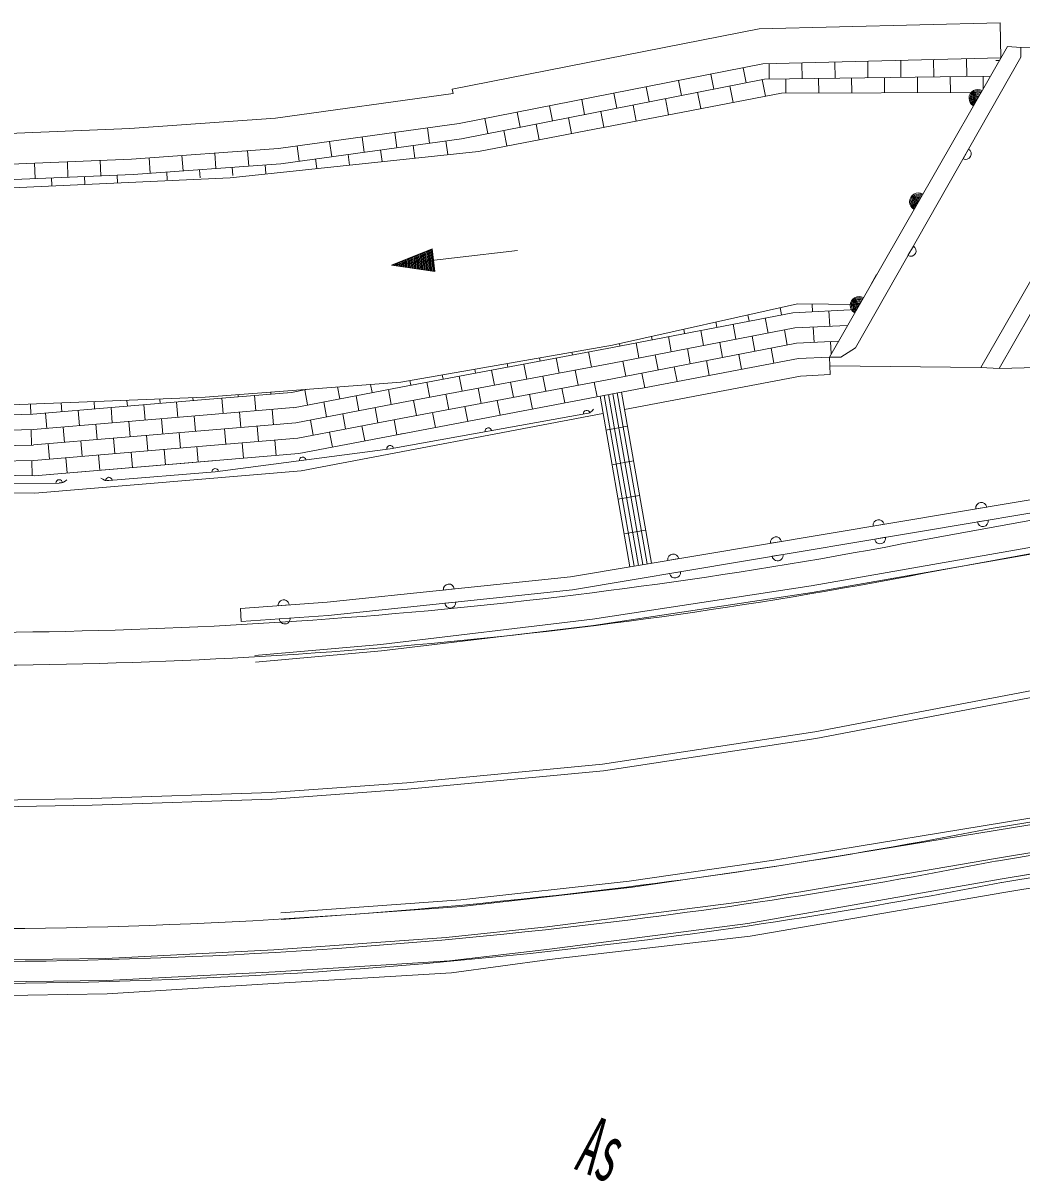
# Model space of a CAD drawing. Units: millimetres, scale not verified. Extents: x 40000 to 680000, y 20000 to 380000.
# Drawn here: x 238506 to 261267, y 291010 to 316967 of the extents above; entities that cross this region are included whole.
import ezdxf
from ezdxf.enums import TextEntityAlignment as Align

# ---------------------------------------------------------------- set-up
doc = ezdxf.new("R2010")
doc.units = ezdxf.units.MM
doc.header["$LTSCALE"] = 1000
doc.layers.add('M-BGD', color=7, linetype='Continuous', lineweight=13)
doc.styles.add('ＭＳ ゴシック', font='')
doc.styles.get('ＭＳ ゴシック').set_extended_font_data('MS Gothic')

msp = doc.modelspace()

# ---------------------------------------------------------------- linework, layer by layer
at = {"layer": 'M-BGD'}
for p, q in [((260804, 316168), (260784, 316967)), ((260953, 316427), (256894, 309353)), ((264573, 316477), (260343, 309111)), ((264573, 316477), (260343, 309111)), ((260761, 309088), (264968, 316441)), ((260761, 309088), (264968, 316441)), ((260953, 316427), (261258, 316407)), ((261258, 316407), (264573, 316477)), ((257490, 309564), (261259, 316186)), ((261259, 316186), (261258, 316407)), ((255379, 316032), (248452, 314671)), ((254927, 315943), (254995, 315600)), ((255520, 316035), (255524, 315684)), ((256269, 316054), (256274, 315694)), ((257019, 316073), (257024, 315704)), ((257769, 316092), (257774, 315715)), ((258519, 316110), (258524, 315725)), ((259269, 316129), (259274, 315735)), ((260018, 316148), (260024, 315746)), ((260769, 316106), (260685, 316105)), ((260769, 316106), (260769, 316106)), ((255416, 315682), (248511, 314325)), ((253455, 315654), (253523, 315310)), ((254191, 315798), (254259, 315455)), ((255363, 315672), (255437, 315295)), ((260567, 315753), (255416, 315682)), ((255899, 315689), (255904, 315366)), ((256649, 315699), (256654, 315368)), ((257399, 315710), (257404, 315370)), ((258149, 315720), (258154, 315372)), ((258899, 315730), (258904, 315374)), ((259649, 315741), (259654, 315375)), ((260399, 315751), (260403, 315468)), ((248317, 315359), (248298, 315456)), ((252719, 315509), (252787, 315166)), ((253891, 315383), (253964, 315012)), ((254627, 315527), (254700, 315153)), ((251248, 315220), (251315, 314876)), ((251983, 315364), (252051, 315021)), ((253155, 315238), (253227, 314870)), ((255805, 315365), (260351, 315377)), ((258297, 315372), (258292, 315372)), ((258529, 315373), (258529, 315372)), ((259279, 315374), (259279, 315374)), ((260029, 315376), (260029, 315376)), ((249776, 314931), (249843, 314587)), ((250512, 315075), (250579, 314732)), ((251683, 314949), (251754, 314587)), ((252419, 315093), (252491, 314729)), ((249040, 314786), (249107, 314443)), ((250211, 314660), (250281, 314304)), ((250947, 314804), (251018, 314445)), ((246244, 314365), (246292, 314019)), ((246987, 314468), (247035, 314121)), ((247730, 314571), (247778, 314224)), ((249475, 314515), (249544, 314162)), ((251382, 314533), (251383, 314533)), ((248511, 314325), (244390, 313756)), ((244759, 314160), (244807, 313813)), ((245502, 314263), (245549, 313916)), ((247407, 314173), (247447, 313884)), ((248150, 314275), (248193, 313963)), ((260065, 314088), (259941, 313870)), ((240272, 313830), (240286, 313480)), ((241387, 313888), (241413, 313539)), ((242135, 313942), (242161, 313593)), ((242883, 313997), (242909, 313647)), ((243632, 314051), (243657, 313702)), ((245178, 313865), (245208, 313646)), ((245921, 313967), (245954, 313725)), ((246664, 314070), (246701, 313805)), ((238773, 313769), (238788, 313419)), ((239523, 313800), (239537, 313450)), ((244390, 313755), (241024, 313511)), ((241787, 313566), (241800, 313386)), ((242535, 313620), (242548, 313436)), ((243283, 313675), (243296, 313487)), ((244031, 313729), (244045, 313537)), ((241024, 313511), (234760, 313255)), ((239162, 313435), (239169, 313260)), ((239912, 313465), (239919, 313290)), ((240661, 313496), (240668, 313320)), ((258861, 312782), (258986, 312999)), ((246913, 311448), (247842, 311815)), ((249782, 311779), (246913, 311448)), ((247732, 311326), (247683, 311752)), ((247757, 311323), (247707, 311762)), ((247783, 311319), (247731, 311771)), ((247809, 311315), (247755, 311781)), ((247834, 311311), (247779, 311790)), ((247860, 311307), (247803, 311800)), ((247885, 311304), (247827, 311809)), ((247902, 311301), (247842, 311815)), ((258808, 311880), (258685, 311663)), ((247015, 311432), (247009, 311486)), ((247041, 311429), (247033, 311495)), ((247066, 311425), (247057, 311505)), ((247092, 311421), (247081, 311514)), ((247117, 311417), (247105, 311524)), ((247143, 311414), (247129, 311533)), ((247169, 311410), (247153, 311543)), ((247194, 311406), (247177, 311552)), ((247220, 311402), (247201, 311562)), ((247245, 311398), (247225, 311571)), ((247271, 311395), (247250, 311581)), ((247297, 311391), (247274, 311590)), ((247322, 311387), (247298, 311600)), ((247348, 311383), (247322, 311609)), ((247373, 311379), (247346, 311619)), ((247399, 311376), (247370, 311629)), ((247425, 311372), (247394, 311638)), ((247450, 311368), (247418, 311648)), ((247476, 311364), (247442, 311657)), ((247501, 311360), (247466, 311667)), ((247527, 311357), (247490, 311676)), ((247553, 311353), (247514, 311686)), ((247578, 311349), (247538, 311695)), ((247604, 311345), (247562, 311705)), ((247629, 311342), (247586, 311714)), ((247655, 311338), (247611, 311724)), ((247681, 311334), (247635, 311733)), ((247706, 311330), (247659, 311743)), ((246913, 311448), (247902, 311301)), ((246938, 311444), (246937, 311457)), ((246964, 311440), (246961, 311467)), ((246989, 311436), (246985, 311476)), ((257846, 311013), (257971, 311230)), ((259287, 305236), (293729, 311464)), ((259426, 304499), (293868, 310727)), ((255801, 310313), (255770, 310478)), ((256509, 310385), (256501, 310559)), ((251947, 309572), (256061, 310363)), ((255065, 310172), (255037, 310314)), ((255499, 309899), (255433, 310242)), ((256061, 310363), (257515, 310435)), ((256901, 310054), (256884, 310404)), ((251947, 309216), (256103, 310015)), ((253592, 309888), (253573, 309987)), ((254026, 309615), (253960, 309959)), ((254328, 310030), (254305, 310151)), ((254763, 309757), (254697, 310101)), ((255934, 309626), (255867, 309969)), ((256103, 310015), (257308, 310074)), ((256544, 309686), (256527, 310036)), ((252553, 309332), (252487, 309676)), ((252855, 309747), (252840, 309824)), ((253290, 309474), (253224, 309817)), ((254461, 309342), (254394, 309686)), ((255197, 309484), (255131, 309828)), ((256145, 309666), (257101, 309714)), ((256932, 309427), (256919, 309705)), ((247127, 308667), (251947, 309571)), ((251037, 309400), (251025, 309464)), ((251470, 309125), (251405, 309469)), ((251948, 308859), (256145, 309666)), ((252119, 309605), (252108, 309661)), ((253724, 309201), (253658, 309545)), ((254894, 309073), (254829, 309413)), ((255631, 309213), (255565, 309555)), ((257158, 309349), (257490, 309564)), ((247143, 308314), (251948, 309215)), ((249562, 309124), (249547, 309206)), ((249996, 308849), (249931, 309193)), ((250300, 309262), (250286, 309335)), ((250733, 308987), (250668, 309331)), ((252251, 308918), (252185, 309261)), ((252988, 309059), (252921, 309403)), ((254157, 308933), (254092, 309272)), ((256187, 309318), (256894, 309353)), ((256894, 309353), (256913, 308954)), ((256894, 309353), (257158, 309349)), ((256903, 309153), (260343, 309111)), ((248088, 308847), (248069, 308948)), ((248521, 308572), (248457, 308916)), ((248825, 308985), (248808, 309077)), ((249258, 308710), (249194, 309054)), ((250429, 308574), (250364, 308918)), ((251166, 308712), (251101, 309056)), ((252684, 308653), (252619, 308988)), ((253421, 308793), (253356, 309130)), ((260343, 309111), (260761, 309088)), ((260761, 309088), (261623, 309114)), ((244678, 308199), (247127, 308667)), ((245735, 308401), (245684, 308671)), ((246472, 308542), (246436, 308729)), ((247160, 307961), (251948, 308859)), ((247351, 308709), (247330, 308819)), ((247784, 308434), (247720, 308778)), ((248954, 308297), (248890, 308641)), ((249692, 308436), (249627, 308780)), ((250860, 308307), (250797, 308643)), ((251597, 308447), (251534, 308781)), ((238739, 308051), (242672, 308382)), ((241640, 308295), (241631, 308395)), ((242387, 308358), (242381, 308425)), ((242672, 308382), (244629, 308547)), ((243074, 308065), (243044, 308413)), ((243418, 308445), (243414, 308494)), ((243821, 308128), (243792, 308476)), ((244165, 308508), (244162, 308552)), ((244629, 308546), (245004, 308618)), ((244999, 308260), (244933, 308604)), ((246169, 308128), (246104, 308472)), ((246906, 308269), (246840, 308612)), ((248217, 308159), (248153, 308503)), ((250124, 308167), (250060, 308505)), ((251665, 308460), (252343, 304574)), ((251665, 308460), (252343, 304574)), ((251763, 308478), (252441, 304591)), ((251861, 308497), (252540, 304607)), ((251959, 308516), (252639, 304624)), ((252058, 308534), (252737, 304640)), ((252836, 304657), (252156, 308553)), ((252156, 308553), (252836, 304657)), ((238690, 308047), (238684, 308280)), ((239398, 308106), (239381, 308307)), ((239801, 307789), (239771, 308138)), ((240145, 308169), (240131, 308337)), ((240548, 307852), (240519, 308201)), ((240892, 308232), (240881, 308366)), ((241295, 307915), (241266, 308264)), ((242043, 307978), (242013, 308327)), ((242711, 308034), (244678, 308200)), ((244224, 307810), (244195, 308159)), ((244728, 307852), (247143, 308314)), ((245433, 307987), (245367, 308331)), ((246603, 307854), (246538, 308198)), ((247480, 308021), (247416, 308365)), ((248650, 307887), (248586, 308228)), ((249387, 308027), (249323, 308366)), ((235757, 307978), (238739, 308048)), ((238746, 307700), (242711, 308034)), ((239053, 307726), (239024, 308075)), ((240951, 307535), (240922, 307883)), ((241698, 307598), (241669, 307946)), ((242446, 307660), (242416, 308009)), ((242750, 307686), (244728, 307853)), ((243477, 307747), (243447, 308096)), ((244778, 307505), (247160, 307961)), ((251733, 308065), (244853, 306759)), ((245130, 307573), (245064, 307917)), ((245867, 307714), (245801, 308057)), ((247037, 307581), (246972, 307925)), ((247913, 307747), (247849, 308090)), ((235749, 307627), (238746, 307698)), ((238706, 307347), (238698, 307697)), ((238753, 307349), (242750, 307686)), ((239456, 307409), (239427, 307757)), ((240204, 307472), (240174, 307820)), ((242101, 307280), (242072, 307629)), ((243133, 307367), (243103, 307716)), ((243880, 307430), (243851, 307779)), ((245564, 307301), (245498, 307643)), ((246301, 307441), (246235, 307784)), ((247037, 307581), (247176, 307608)), ((247176, 307608), (247176, 307608)), ((251799, 307688), (252292, 307774)), ((235804, 307278), (238754, 307348)), ((238761, 306999), (242789, 307338)), ((239112, 307028), (239083, 307377)), ((239859, 307091), (239830, 307440)), ((240607, 307154), (240577, 307503)), ((241354, 307217), (241325, 307566)), ((242789, 307338), (244778, 307506)), ((243536, 307050), (243506, 307399)), ((244283, 307113), (244254, 307462)), ((240262, 306774), (240233, 307123)), ((241010, 306837), (240980, 307186)), ((241757, 306900), (241728, 307249)), ((242505, 306963), (242475, 307312)), ((235732, 306927), (238761, 306998)), ((238723, 306649), (238715, 306997)), ((238768, 306648), (242828, 306990)), ((239515, 306711), (239486, 307060)), ((251937, 306900), (252429, 306986)), ((244853, 306759), (238781, 306248)), ((236313, 306453), (239337, 306483)), ((252074, 306112), (252567, 306198)), ((260234, 305894), (260480, 305936)), ((257894, 305503), (258140, 305544)), ((260514, 305637), (260267, 305596)), ((252212, 305324), (252704, 305410)), ((255553, 305111), (255800, 305153)), ((258175, 305246), (257929, 305205)), ((253213, 304720), (253459, 304761)), ((255837, 304855), (255590, 304813)), ((253498, 304463), (253251, 304422)), ((260578, 298611), (295115, 304348)), ((248094, 304044), (248343, 304070)), ((244579, 303704), (244329, 303686)), ((248376, 303772), (248128, 303746)), ((243488, 303325), (243467, 303624)), ((260701, 297871), (295259, 303611)), ((244353, 303387), (244603, 303405)), ((260783, 297378), (273332, 299462)), ((255631, 297893), (263060, 299108)), ((255654, 297744), (263085, 298960)), ((252329, 297414), (255631, 297893)), ((252351, 297266), (255652, 297744)), ((248491, 296987), (252329, 297414)), ((248505, 296838), (252348, 297266)), ((244387, 296691), (248491, 296987)), ((244397, 296541), (248505, 296838))]:
    msp.add_line(p, q, dxfattribs=at)
for points in [[(248298, 315456), (255291, 316830), (260784, 316967)], [(248452, 314671), (255379, 316032), (260804, 316168)], [(232491, 314042), (234677, 314302), (240948, 314558), (244265, 314798), (248317, 315359)], [(234727, 312851), (235181, 313100), (236597, 313129), (243237, 313437), (248895, 314038), (255805, 315365)], [(232573, 313347), (234732, 313604), (240988, 313859), (244339, 314102), (248452, 314671)], [(306592, 311972), (301174, 311765), (295079, 311028), (270000, 306569), (261417, 305004), (256475, 304137), (251494, 303384), (246667, 302806), (243800, 302553)], [(306598, 311823), (301186, 311615), (295101, 310880), (270027, 306421), (261443, 304857), (256499, 303988), (251514, 303235), (246682, 302657), (243813, 302404)], [(244182, 299280), (240087, 299145), (235856, 299068), (230884, 299269), (224897, 299736), (219235, 300334), (211627, 301300), (210220, 301506), (190096, 304723), (179937, 306376), (170671, 307881), (163953, 308893), (157369, 309827), (150841, 310715)], [(244177, 299430), (240084, 299295), (235858, 299219), (230893, 299418), (224911, 299885), (219252, 300483), (211647, 301449), (210243, 301654), (190120, 304871), (179962, 306524), (170694, 308030), (163975, 309041), (157390, 309975), (150861, 310864)], [(257580, 310550), (256168, 310562), (251951, 309625), (247121, 308782), (242666, 308436), (236699, 308202), (235322, 308126), (234903, 308473), (232795, 308432)], [(256894, 309353), (256187, 309318), (244799, 307156), (238768, 306648)], [(256913, 308954), (256234, 308920), (252225, 308159)], [(251359, 308064), (246880, 307264), (242893, 306736), (240469, 306538)], [(235280, 306580), (235710, 306698), (238768, 306648)], [(235425, 306204), (235761, 306297), (238781, 306248)], [(263185, 306328), (262697, 306307), (250996, 304349), (245442, 303766), (243467, 303624)], [(243488, 303325), (245468, 303467), (251036, 304051), (262729, 306008), (263199, 306028)], [(263199, 306028), (262729, 306008), (251036, 304051), (245468, 303467), (243488, 303325)], [(244177, 299430), (247264, 299655), (251724, 300074), (256560, 300814), (262668, 301974), (275885, 304561)], [(244188, 299280), (247277, 299505), (251743, 299925), (256586, 300666), (262697, 301827), (275914, 304413)], [(273296, 299568), (271015, 299634), (260727, 297933), (254955, 296953), (250458, 296375), (248156, 296130), (244232, 295846)], [(273380, 299027), (271080, 299155), (260830, 297466), (255032, 296450), (250514, 295865), (248232, 295595), (244257, 295346)], [(273417, 298783), (271072, 298837), (260871, 297154), (255088, 296159), (250512, 295631), (248276, 295327), (244218, 295078)], [(229818, 295884), (232987, 295650), (236770, 295607), (240403, 295653), (244232, 295846)], [(244218, 295078), (240427, 294848), (236809, 294785), (232963, 294969), (229779, 295191)], [(229781, 295386), (232966, 295150), (236770, 295107), (240419, 295153), (244257, 295346)]]:
    msp.add_lwpolyline(points, dxfattribs=at)
for centre, radius, start, end in [((260277, 315248), 200, 60.1483, 240.1483), ((260277, 315248), 200, 60.1483, 240.1483), ((260277, 315248), 175, 60.1483, 240.1483), ((260277, 315248), 150, 60.1483, 240.1483), ((260277, 315248), 125, 60.1483, 240.1483), ((260277, 315248), 100, 60.1483, 240.1483), ((260277, 315248), 75, 60.1483, 240.1483), ((260277, 315248), 50, 60.1483, 240.1483), ((260277, 315248), 25, 60.1483, 240.1483), ((260003, 313979), 125, 240.3512, 60.3512), ((258923, 312890), 200, 60.1483, 240.1483), ((258923, 312890), 200, 60.1483, 240.1483), ((258923, 312890), 175, 60.1483, 240.1483), ((258923, 312890), 150, 60.1483, 240.1483), ((258923, 312890), 125, 60.1483, 240.1483), ((258923, 312890), 100, 60.1483, 240.1483), ((258923, 312890), 75, 60.1483, 240.1483), ((258923, 312890), 50, 60.1483, 240.1483), ((258923, 312890), 25, 60.1483, 240.1483), ((258746, 311772), 125, 240.3518, 60.3506), ((257570, 310532), 200, 60.1483, 240.1483), ((257570, 310532), 200, 60.1483, 240.1483), ((257570, 310532), 175, 60.1483, 240.1483), ((257570, 310532), 150, 60.1483, 240.1483), ((257570, 310532), 125, 60.1483, 240.1483), ((257570, 310532), 100, 60.1483, 240.1483), ((257570, 310532), 75, 60.1483, 240.1483), ((257570, 310532), 50, 60.1483, 240.1483), ((257570, 310532), 25, 60.1483, 240.1483), ((251359, 308064), 75, 10.1204, 190.1204), ((251315, 308310), 250, 280.1204, 325.1204), ((249119, 307664), 75, 10.1204, 190.1204), ((246880, 307264), 75, 10.1204, 187.5426), ((244886, 307000), 75, 7.5426, 187.5426), ((239337, 306483), 75, 0.564, 180.564), ((239335, 306733), 250, 270.564, 315.564), ((240449, 306787), 250, 229.6798, 274.6798), ((240469, 306538), 75, 4.6798, 184.6798), ((242893, 306736), 75, 7.5426, 184.6798), ((260357, 305915), 125, 9.4974, 189.4974), ((258017, 305523), 125, 9.4974, 189.4974), ((260390, 305616), 125, 189.4975, 9.4973), ((255676, 305132), 125, 9.4975, 189.4973), ((237013, 419077), 116000, 269.17596, 281.07077), ((258052, 305225), 125, 189.4974, 9.4974), ((253336, 304740), 125, 9.4974, 189.4974), ((255713, 304834), 125, 189.4974, 9.4974), ((237013, 419077), 116750, 269.17596, 281.06813), ((253375, 304443), 125, 189.4975, 9.4973), ((248219, 304057), 125, 5.9924, 185.9924), ((244454, 303695), 125, 4.0978, 184.0996), ((248252, 303759), 125, 185.9924, 5.9924), ((244478, 303396), 125, 184.0979, 4.0996), ((237013, 419077), 122750, 276.23293, 281.06813), ((237013, 419077), 123500, 276.23293, 281.06813), ((237013, 419077), 124000, 276.23293, 281.06813), ((237013, 419077), 122750, 269.17595, 276.23293), ((237013, 419077), 123500, 269.17595, 276.23293), ((237013, 419077), 124000, 269.17595, 276.23293)]:
    msp.add_arc(centre, radius, start, end, dxfattribs=at)

# ---------------------------------------------------------------- texts
at = {"layer": 'M-BGD', "style": 'ＭＳ ゴシック', "width": 0.5}
msp.add_text('As', height=1320, rotation=338, dxfattribs=at).set_placement((250902, 290498), align=Align.BOTTOM_LEFT)

doc.saveas('drawing.dxf')
